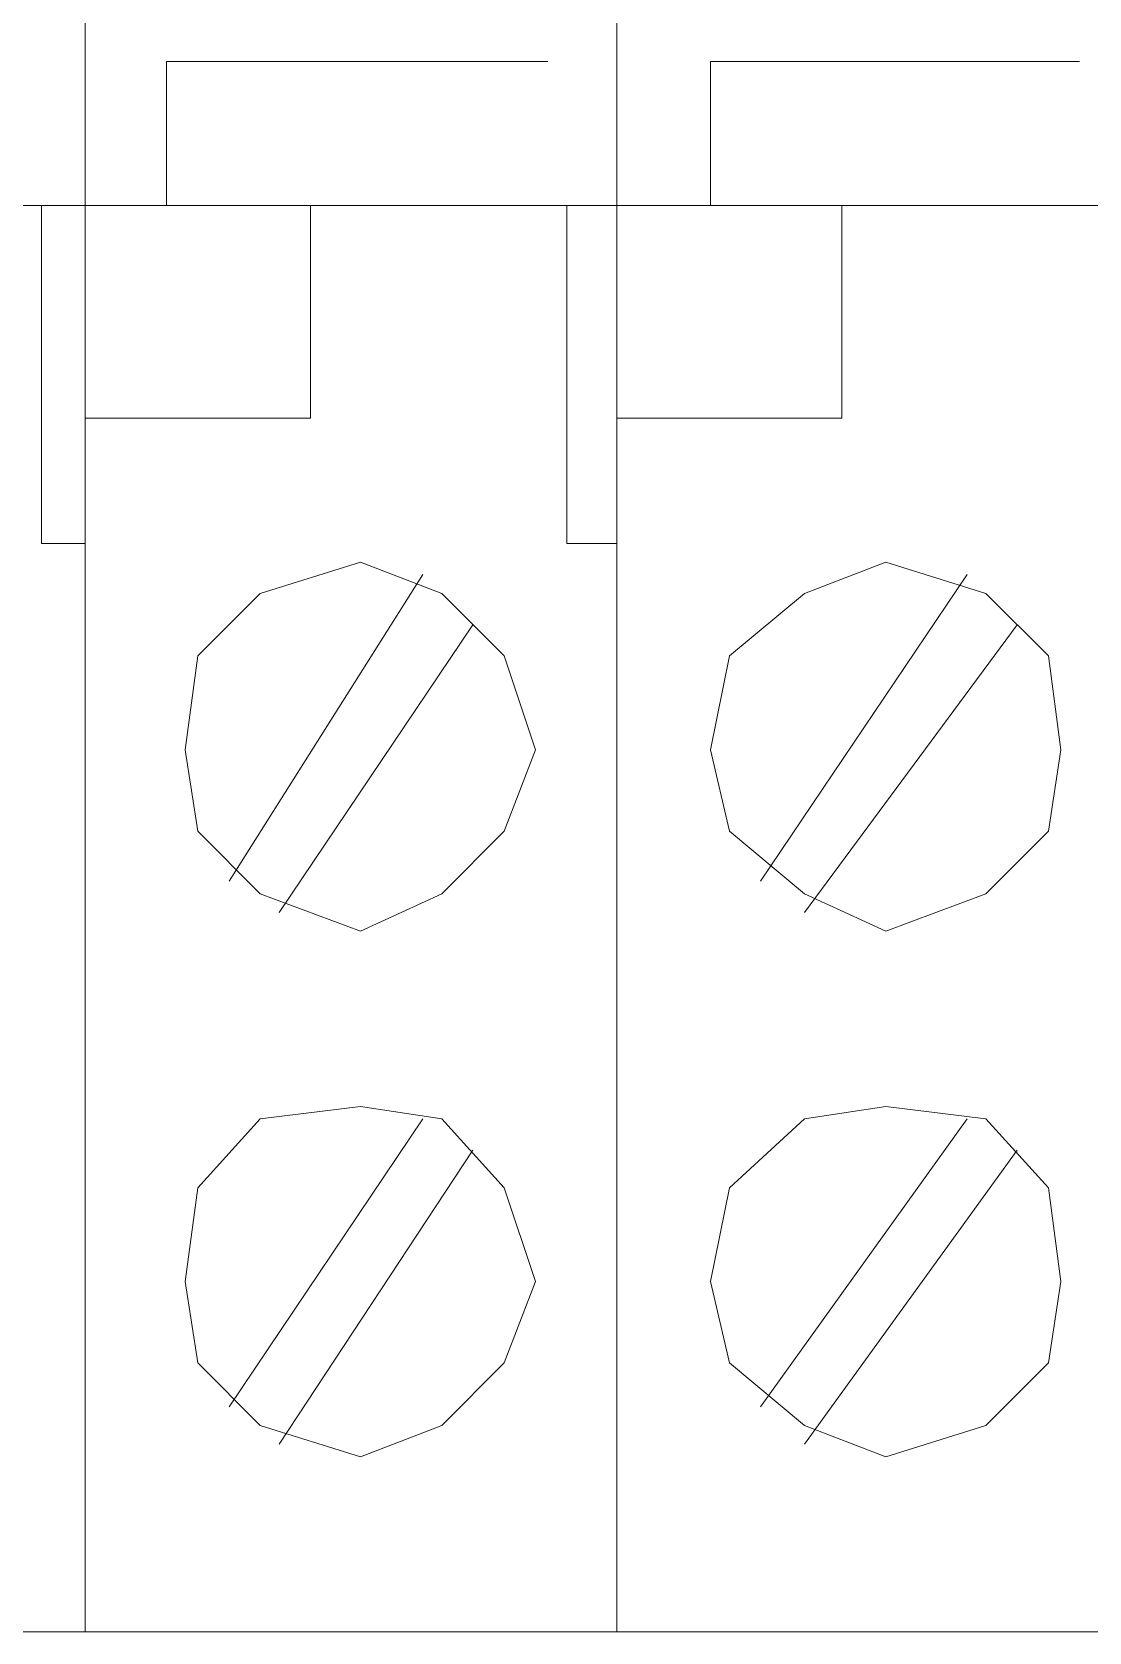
# Model space of a CAD drawing. Header units: millimetres. Extents: x 3 to 291, y 6 to 496.
# Drawn here: x 176.97 to 179.766, y 373.728 to 377.959 of the extents above; entities that cross this region are included whole.
import ezdxf

# ---------------------------------------------------------------- set-up
doc = ezdxf.new("R2010")
doc.units = ezdxf.units.MM
doc.layers.get('0').update_dxf_attribs({"linetype": 'CONTINUOUS'})

msp = doc.modelspace()

# ---------------------------------------------------------------- linework, layer by layer
at = {"color": 7, "linetype": 'Continuous', "lineweight": 20}
for points in [[(175.721, 381.5533), (177.1107, 381.5533), (177.1107, 373.7277), (175.721, 373.7277)], [(175.721, 381.5533), (177.1107, 381.5533), (177.1107, 373.7277), (175.721, 373.7277)], [(175.721, 381.5533), (177.1107, 381.5533), (177.1107, 373.7277), (175.721, 373.7277)], [(175.721, 381.5533), (177.1107, 381.5533), (177.1107, 373.7277), (175.721, 373.7277)], [(175.721, 381.5533), (177.1107, 381.5533), (177.1107, 373.7277), (175.721, 373.7277)], [(175.721, 381.5533), (177.1107, 381.5533), (177.1107, 373.7277), (175.721, 373.7277)], [(175.721, 381.5533), (177.1107, 381.5533), (177.1107, 373.7277), (175.721, 373.7277)], [(175.721, 381.5533), (177.1107, 381.5533), (177.1107, 373.7277), (175.721, 373.7277)], [(175.721, 381.5533), (177.1107, 381.5533), (177.1107, 373.7277), (175.721, 373.7277)], [(175.721, 381.5533), (177.1107, 381.5533), (177.1107, 373.7277), (175.721, 373.7277)], [(175.721, 381.5533), (177.1107, 381.5533), (177.1107, 373.7277), (175.721, 373.7277)], [(175.721, 381.5533), (177.1107, 381.5533), (177.1107, 373.7277), (175.721, 373.7277)], [(175.721, 381.5533), (177.1107, 381.5533), (177.1107, 373.7277), (175.721, 373.7277)], [(175.721, 381.5533), (177.1107, 381.5533), (177.1107, 373.7277), (175.721, 373.7277)], [(175.721, 381.5533), (177.1107, 381.5533), (177.1107, 373.7277), (175.721, 373.7277)], [(175.721, 381.5533), (177.1107, 381.5533), (177.1107, 373.7277), (175.721, 373.7277)], [(175.721, 381.5533), (177.1107, 381.5533), (177.1107, 373.7277), (175.721, 373.7277)], [(175.721, 381.5533), (177.1107, 381.5533), (177.1107, 373.7277), (175.721, 373.7277)], [(175.721, 381.5533), (177.1107, 381.5533), (177.1107, 373.7277), (175.721, 373.7277)], [(175.721, 381.5533), (177.1107, 381.5533), (177.1107, 373.7277), (175.721, 373.7277)], [(177.1107, 381.5533), (178.517, 381.5533), (178.517, 373.7277), (177.1107, 373.7277)], [(177.1107, 381.5533), (178.517, 381.5533), (178.517, 373.7277), (177.1107, 373.7277)], [(177.1107, 381.5533), (178.517, 381.5533), (178.517, 373.7277), (177.1107, 373.7277)], [(177.1107, 381.5533), (178.517, 381.5533), (178.517, 373.7277), (177.1107, 373.7277)], [(177.1107, 381.5533), (178.517, 381.5533), (178.517, 373.7277), (177.1107, 373.7277)], [(177.1107, 381.5533), (178.517, 381.5533), (178.517, 373.7277), (177.1107, 373.7277)], [(177.1107, 381.5533), (178.517, 381.5533), (178.517, 373.7277), (177.1107, 373.7277)], [(177.1107, 381.5533), (178.517, 381.5533), (178.517, 373.7277), (177.1107, 373.7277)], [(177.1107, 381.5533), (178.517, 381.5533), (178.517, 373.7277), (177.1107, 373.7277)], [(177.1107, 381.5533), (178.517, 381.5533), (178.517, 373.7277), (177.1107, 373.7277)], [(177.1107, 381.5533), (178.517, 381.5533), (178.517, 373.7277), (177.1107, 373.7277)], [(177.1107, 381.5533), (178.517, 381.5533), (178.517, 373.7277), (177.1107, 373.7277)], [(177.1107, 381.5533), (178.517, 381.5533), (178.517, 373.7277), (177.1107, 373.7277)], [(177.1107, 381.5533), (178.517, 381.5533), (178.517, 373.7277), (177.1107, 373.7277)], [(177.1107, 381.5533), (178.517, 381.5533), (178.517, 373.7277), (177.1107, 373.7277)], [(177.1107, 381.5533), (178.517, 381.5533), (178.517, 373.7277), (177.1107, 373.7277)], [(177.1107, 381.5533), (178.517, 381.5533), (178.517, 373.7277), (177.1107, 373.7277)], [(177.1107, 381.5533), (178.517, 381.5533), (178.517, 373.7277), (177.1107, 373.7277)], [(177.1107, 381.5533), (178.517, 381.5533), (178.517, 373.7277), (177.1107, 373.7277)], [(177.1107, 381.5533), (178.517, 381.5533), (178.517, 373.7277), (177.1107, 373.7277)], [(178.517, 381.5533), (179.9564, 381.5533), (179.9564, 373.7277), (178.517, 373.7277)], [(178.517, 381.5533), (179.9564, 381.5533), (179.9564, 373.7277), (178.517, 373.7277)], [(178.517, 381.5533), (179.9564, 381.5533), (179.9564, 373.7277), (178.517, 373.7277)], [(178.517, 381.5533), (179.9564, 381.5533), (179.9564, 373.7277), (178.517, 373.7277)], [(178.517, 381.5533), (179.9564, 381.5533), (179.9564, 373.7277), (178.517, 373.7277)], [(178.517, 381.5533), (179.9564, 381.5533), (179.9564, 373.7277), (178.517, 373.7277)], [(178.517, 381.5533), (179.9564, 381.5533), (179.9564, 373.7277), (178.517, 373.7277)], [(178.517, 381.5533), (179.9564, 381.5533), (179.9564, 373.7277), (178.517, 373.7277)], [(178.517, 381.5533), (179.9564, 381.5533), (179.9564, 373.7277), (178.517, 373.7277)], [(178.517, 381.5533), (179.9564, 381.5533), (179.9564, 373.7277), (178.517, 373.7277)], [(178.517, 381.5533), (179.9564, 381.5533), (179.9564, 373.7277), (178.517, 373.7277)], [(178.517, 381.5533), (179.9564, 381.5533), (179.9564, 373.7277), (178.517, 373.7277)], [(178.517, 381.5533), (179.9564, 381.5533), (179.9564, 373.7277), (178.517, 373.7277)], [(178.517, 381.5533), (179.9564, 381.5533), (179.9564, 373.7277), (178.517, 373.7277)], [(178.517, 381.5533), (179.9564, 381.5533), (179.9564, 373.7277), (178.517, 373.7277)], [(178.517, 381.5533), (179.9564, 381.5533), (179.9564, 373.7277), (178.517, 373.7277)], [(178.517, 381.5533), (179.9564, 381.5533), (179.9564, 373.7277), (178.517, 373.7277)], [(178.517, 381.5533), (179.9564, 381.5533), (179.9564, 373.7277), (178.517, 373.7277)], [(178.517, 381.5533), (179.9564, 381.5533), (179.9564, 373.7277), (178.517, 373.7277)], [(178.517, 381.5533), (179.9564, 381.5533), (179.9564, 373.7277), (178.517, 373.7277)], [(175.721, 373.7277), (177.1107, 373.7277), (177.1107, 377.4998), (175.721, 377.4998)], [(175.721, 373.7277), (177.1107, 373.7277), (177.1107, 377.4998), (175.721, 377.4998)], [(175.721, 373.7277), (177.1107, 373.7277), (177.1107, 377.4998), (175.721, 377.4998)], [(175.721, 373.7277), (177.1107, 373.7277), (177.1107, 377.4998), (175.721, 377.4998)], [(175.721, 373.7277), (177.1107, 373.7277), (177.1107, 377.4998), (175.721, 377.4998)], [(175.721, 373.7277), (177.1107, 373.7277), (177.1107, 377.4998), (175.721, 377.4998)], [(175.721, 373.7277), (177.1107, 373.7277), (177.1107, 377.4998), (175.721, 377.4998)], [(175.721, 373.7277), (177.1107, 373.7277), (177.1107, 377.4998), (175.721, 377.4998)], [(175.721, 373.7277), (177.1107, 373.7277), (177.1107, 377.4998), (175.721, 377.4998)], [(175.721, 373.7277), (177.1107, 373.7277), (177.1107, 377.4998), (175.721, 377.4998)], [(175.721, 373.7277), (177.1107, 373.7277), (177.1107, 377.4998), (175.721, 377.4998)], [(175.721, 373.7277), (177.1107, 373.7277), (177.1107, 377.4998), (175.721, 377.4998)], [(175.721, 373.7277), (177.1107, 373.7277), (177.1107, 377.4998), (175.721, 377.4998)], [(175.721, 373.7277), (177.1107, 373.7277), (177.1107, 377.4998), (175.721, 377.4998)], [(175.721, 373.7277), (177.1107, 373.7277), (177.1107, 377.4998), (175.721, 377.4998)], [(175.721, 373.7277), (177.1107, 373.7277), (177.1107, 377.4998), (175.721, 377.4998)], [(175.721, 373.7277), (177.1107, 373.7277), (177.1107, 377.4998), (175.721, 377.4998)], [(175.721, 373.7277), (177.1107, 373.7277), (177.1107, 377.4998), (175.721, 377.4998)], [(175.721, 373.7277), (177.1107, 373.7277), (177.1107, 377.4998), (175.721, 377.4998)], [(175.721, 373.7277), (177.1107, 373.7277), (177.1107, 377.4998), (175.721, 377.4998)], [(177.1107, 377.4998), (176.9949, 377.4998), (176.9949, 376.6064), (177.1107, 376.6064)], [(177.1107, 377.4998), (176.9949, 377.4998), (176.9949, 376.6064), (177.1107, 376.6064)], [(177.1107, 377.4998), (176.9949, 377.4998), (176.9949, 376.6064), (177.1107, 376.6064)], [(177.1107, 377.4998), (176.9949, 377.4998), (176.9949, 376.6064), (177.1107, 376.6064)], [(177.1107, 377.4998), (176.9949, 377.4998), (176.9949, 376.6064), (177.1107, 376.6064)], [(177.1107, 377.4998), (176.9949, 377.4998), (176.9949, 376.6064), (177.1107, 376.6064)], [(177.1107, 377.4998), (176.9949, 377.4998), (176.9949, 376.6064), (177.1107, 376.6064)], [(177.1107, 377.4998), (176.9949, 377.4998), (176.9949, 376.6064), (177.1107, 376.6064)], [(177.1107, 377.4998), (176.9949, 377.4998), (176.9949, 376.6064), (177.1107, 376.6064)], [(177.1107, 377.4998), (176.9949, 377.4998), (176.9949, 376.6064), (177.1107, 376.6064)], [(177.1107, 377.4998), (176.9949, 377.4998), (176.9949, 376.6064), (177.1107, 376.6064)], [(177.1107, 377.4998), (176.9949, 377.4998), (176.9949, 376.6064), (177.1107, 376.6064)], [(177.1107, 377.4998), (176.9949, 377.4998), (176.9949, 376.6064), (177.1107, 376.6064)], [(177.1107, 377.4998), (176.9949, 377.4998), (176.9949, 376.6064), (177.1107, 376.6064)], [(177.1107, 377.4998), (176.9949, 377.4998), (176.9949, 376.6064), (177.1107, 376.6064)], [(177.1107, 377.4998), (176.9949, 377.4998), (176.9949, 376.6064), (177.1107, 376.6064)], [(177.1107, 377.4998), (176.9949, 377.4998), (176.9949, 376.6064), (177.1107, 376.6064)], [(177.1107, 377.4998), (176.9949, 377.4998), (176.9949, 376.6064), (177.1107, 376.6064)], [(177.1107, 377.4998), (176.9949, 377.4998), (176.9949, 376.6064), (177.1107, 376.6064)], [(177.1107, 377.4998), (176.9949, 377.4998), (176.9949, 376.6064), (177.1107, 376.6064)], [(177.1107, 373.7277), (178.517, 373.7277), (178.517, 377.4998), (177.1107, 377.4998)], [(177.1107, 377.4998), (177.7064, 377.4998), (177.7064, 376.9373), (177.1107, 376.9373)], [(177.1107, 373.7277), (178.517, 373.7277), (178.517, 377.4998), (177.1107, 377.4998)], [(177.1107, 377.4998), (177.7064, 377.4998), (177.7064, 376.9373), (177.1107, 376.9373)], [(177.1107, 373.7277), (178.517, 373.7277), (178.517, 377.4998), (177.1107, 377.4998)], [(177.1107, 377.4998), (177.7064, 377.4998), (177.7064, 376.9373), (177.1107, 376.9373)], [(177.1107, 373.7277), (178.517, 373.7277), (178.517, 377.4998), (177.1107, 377.4998)], [(177.1107, 377.4998), (177.7064, 377.4998), (177.7064, 376.9373), (177.1107, 376.9373)], [(177.1107, 373.7277), (178.517, 373.7277), (178.517, 377.4998), (177.1107, 377.4998)], [(177.1107, 377.4998), (177.7064, 377.4998), (177.7064, 376.9373), (177.1107, 376.9373)], [(177.1107, 373.7277), (178.517, 373.7277), (178.517, 377.4998), (177.1107, 377.4998)], [(177.1107, 377.4998), (177.7064, 377.4998), (177.7064, 376.9373), (177.1107, 376.9373)], [(177.1107, 373.7277), (178.517, 373.7277), (178.517, 377.4998), (177.1107, 377.4998)], [(177.1107, 377.4998), (177.7064, 377.4998), (177.7064, 376.9373), (177.1107, 376.9373)], [(177.1107, 373.7277), (178.517, 373.7277), (178.517, 377.4998), (177.1107, 377.4998)], [(177.1107, 377.4998), (177.7064, 377.4998), (177.7064, 376.9373), (177.1107, 376.9373)], [(177.1107, 373.7277), (178.517, 373.7277), (178.517, 377.4998), (177.1107, 377.4998)], [(177.1107, 377.4998), (177.7064, 377.4998), (177.7064, 376.9373), (177.1107, 376.9373)], [(177.1107, 373.7277), (178.517, 373.7277), (178.517, 377.4998), (177.1107, 377.4998)], [(177.1107, 377.4998), (177.7064, 377.4998), (177.7064, 376.9373), (177.1107, 376.9373)], [(177.1107, 373.7277), (178.517, 373.7277), (178.517, 377.4998), (177.1107, 377.4998)], [(177.1107, 377.4998), (177.7064, 377.4998), (177.7064, 376.9373), (177.1107, 376.9373)], [(177.1107, 373.7277), (178.517, 373.7277), (178.517, 377.4998), (177.1107, 377.4998)], [(177.1107, 377.4998), (177.7064, 377.4998), (177.7064, 376.9373), (177.1107, 376.9373)], [(177.1107, 373.7277), (178.517, 373.7277), (178.517, 377.4998), (177.1107, 377.4998)], [(177.1107, 377.4998), (177.7064, 377.4998), (177.7064, 376.9373), (177.1107, 376.9373)], [(177.1107, 373.7277), (178.517, 373.7277), (178.517, 377.4998), (177.1107, 377.4998)], [(177.1107, 377.4998), (177.7064, 377.4998), (177.7064, 376.9373), (177.1107, 376.9373)], [(177.1107, 373.7277), (178.517, 373.7277), (178.517, 377.4998), (177.1107, 377.4998)], [(177.1107, 377.4998), (177.7064, 377.4998), (177.7064, 376.9373), (177.1107, 376.9373)], [(177.1107, 373.7277), (178.517, 373.7277), (178.517, 377.4998), (177.1107, 377.4998)], [(177.1107, 377.4998), (177.7064, 377.4998), (177.7064, 376.9373), (177.1107, 376.9373)], [(177.1107, 373.7277), (178.517, 373.7277), (178.517, 377.4998), (177.1107, 377.4998)], [(177.1107, 377.4998), (177.7064, 377.4998), (177.7064, 376.9373), (177.1107, 376.9373)], [(177.1107, 373.7277), (178.517, 373.7277), (178.517, 377.4998), (177.1107, 377.4998)], [(177.1107, 377.4998), (177.7064, 377.4998), (177.7064, 376.9373), (177.1107, 376.9373)], [(177.1107, 373.7277), (178.517, 373.7277), (178.517, 377.4998), (177.1107, 377.4998)], [(177.1107, 377.4998), (177.7064, 377.4998), (177.7064, 376.9373), (177.1107, 376.9373)], [(177.1107, 373.7277), (178.517, 373.7277), (178.517, 377.4998), (177.1107, 377.4998)], [(177.1107, 377.4998), (177.7064, 377.4998), (177.7064, 376.9373), (177.1107, 376.9373)], [(178.517, 377.4998), (178.3847, 377.4998), (178.3847, 376.6064), (178.517, 376.6064)], [(178.517, 377.4998), (178.3847, 377.4998), (178.3847, 376.6064), (178.517, 376.6064)], [(178.517, 377.4998), (178.3847, 377.4998), (178.3847, 376.6064), (178.517, 376.6064)], [(178.517, 377.4998), (178.3847, 377.4998), (178.3847, 376.6064), (178.517, 376.6064)], [(178.517, 377.4998), (178.3847, 377.4998), (178.3847, 376.6064), (178.517, 376.6064)], [(178.517, 377.4998), (178.3847, 377.4998), (178.3847, 376.6064), (178.517, 376.6064)], [(178.517, 377.4998), (178.3847, 377.4998), (178.3847, 376.6064), (178.517, 376.6064)], [(178.517, 377.4998), (178.3847, 377.4998), (178.3847, 376.6064), (178.517, 376.6064)], [(178.517, 377.4998), (178.3847, 377.4998), (178.3847, 376.6064), (178.517, 376.6064)], [(178.517, 377.4998), (178.3847, 377.4998), (178.3847, 376.6064), (178.517, 376.6064)], [(178.517, 377.4998), (178.3847, 377.4998), (178.3847, 376.6064), (178.517, 376.6064)], [(178.517, 377.4998), (178.3847, 377.4998), (178.3847, 376.6064), (178.517, 376.6064)], [(178.517, 377.4998), (178.3847, 377.4998), (178.3847, 376.6064), (178.517, 376.6064)], [(178.517, 377.4998), (178.3847, 377.4998), (178.3847, 376.6064), (178.517, 376.6064)], [(178.517, 377.4998), (178.3847, 377.4998), (178.3847, 376.6064), (178.517, 376.6064)], [(178.517, 377.4998), (178.3847, 377.4998), (178.3847, 376.6064), (178.517, 376.6064)], [(178.517, 377.4998), (178.3847, 377.4998), (178.3847, 376.6064), (178.517, 376.6064)], [(178.517, 377.4998), (178.3847, 377.4998), (178.3847, 376.6064), (178.517, 376.6064)], [(178.517, 377.4998), (178.3847, 377.4998), (178.3847, 376.6064), (178.517, 376.6064)], [(178.517, 377.4998), (178.3847, 377.4998), (178.3847, 376.6064), (178.517, 376.6064)], [(178.517, 373.7277), (179.9564, 373.7277), (179.9564, 377.4998), (178.517, 377.4998)], [(178.517, 377.4998), (179.1126, 377.4998), (179.1126, 376.9373), (178.517, 376.9373)], [(178.517, 373.7277), (179.9564, 373.7277), (179.9564, 377.4998), (178.517, 377.4998)], [(178.517, 377.4998), (179.1126, 377.4998), (179.1126, 376.9373), (178.517, 376.9373)], [(178.517, 373.7277), (179.9564, 373.7277), (179.9564, 377.4998), (178.517, 377.4998)], [(178.517, 377.4998), (179.1126, 377.4998), (179.1126, 376.9373), (178.517, 376.9373)], [(178.517, 373.7277), (179.9564, 373.7277), (179.9564, 377.4998), (178.517, 377.4998)], [(178.517, 377.4998), (179.1126, 377.4998), (179.1126, 376.9373), (178.517, 376.9373)], [(178.517, 373.7277), (179.9564, 373.7277), (179.9564, 377.4998), (178.517, 377.4998)], [(178.517, 377.4998), (179.1126, 377.4998), (179.1126, 376.9373), (178.517, 376.9373)], [(178.517, 373.7277), (179.9564, 373.7277), (179.9564, 377.4998), (178.517, 377.4998)], [(178.517, 377.4998), (179.1126, 377.4998), (179.1126, 376.9373), (178.517, 376.9373)], [(178.517, 373.7277), (179.9564, 373.7277), (179.9564, 377.4998), (178.517, 377.4998)], [(178.517, 377.4998), (179.1126, 377.4998), (179.1126, 376.9373), (178.517, 376.9373)], [(178.517, 373.7277), (179.9564, 373.7277), (179.9564, 377.4998), (178.517, 377.4998)], [(178.517, 377.4998), (179.1126, 377.4998), (179.1126, 376.9373), (178.517, 376.9373)], [(178.517, 373.7277), (179.9564, 373.7277), (179.9564, 377.4998), (178.517, 377.4998)], [(178.517, 377.4998), (179.1126, 377.4998), (179.1126, 376.9373), (178.517, 376.9373)], [(178.517, 373.7277), (179.9564, 373.7277), (179.9564, 377.4998), (178.517, 377.4998)], [(178.517, 377.4998), (179.1126, 377.4998), (179.1126, 376.9373), (178.517, 376.9373)], [(178.517, 373.7277), (179.9564, 373.7277), (179.9564, 377.4998), (178.517, 377.4998)], [(178.517, 377.4998), (179.1126, 377.4998), (179.1126, 376.9373), (178.517, 376.9373)], [(178.517, 373.7277), (179.9564, 373.7277), (179.9564, 377.4998), (178.517, 377.4998)], [(178.517, 377.4998), (179.1126, 377.4998), (179.1126, 376.9373), (178.517, 376.9373)], [(178.517, 373.7277), (179.9564, 373.7277), (179.9564, 377.4998), (178.517, 377.4998)], [(178.517, 377.4998), (179.1126, 377.4998), (179.1126, 376.9373), (178.517, 376.9373)], [(178.517, 373.7277), (179.9564, 373.7277), (179.9564, 377.4998), (178.517, 377.4998)], [(178.517, 377.4998), (179.1126, 377.4998), (179.1126, 376.9373), (178.517, 376.9373)], [(178.517, 373.7277), (179.9564, 373.7277), (179.9564, 377.4998), (178.517, 377.4998)], [(178.517, 377.4998), (179.1126, 377.4998), (179.1126, 376.9373), (178.517, 376.9373)], [(178.517, 373.7277), (179.9564, 373.7277), (179.9564, 377.4998), (178.517, 377.4998)], [(178.517, 377.4998), (179.1126, 377.4998), (179.1126, 376.9373), (178.517, 376.9373)], [(178.517, 373.7277), (179.9564, 373.7277), (179.9564, 377.4998), (178.517, 377.4998)], [(178.517, 377.4998), (179.1126, 377.4998), (179.1126, 376.9373), (178.517, 376.9373)], [(178.517, 373.7277), (179.9564, 373.7277), (179.9564, 377.4998), (178.517, 377.4998)], [(178.517, 377.4998), (179.1126, 377.4998), (179.1126, 376.9373), (178.517, 376.9373)], [(178.517, 373.7277), (179.9564, 373.7277), (179.9564, 377.4998), (178.517, 377.4998)], [(178.517, 377.4998), (179.1126, 377.4998), (179.1126, 376.9373), (178.517, 376.9373)], [(178.517, 373.7277), (179.9564, 373.7277), (179.9564, 377.4998), (178.517, 377.4998)], [(178.517, 377.4998), (179.1126, 377.4998), (179.1126, 376.9373), (178.517, 376.9373)], [(178.302, 376.0605), (178.2192, 376.3086), (178.0538, 376.4741), (177.8387, 376.5568), (177.574, 376.4741), (177.4085, 376.3086), (177.3755, 376.0605), (177.4085, 375.8454), (177.574, 375.6799), (177.8387, 375.5807), (178.0538, 375.6799), (178.2192, 375.8454)], [(178.302, 376.0605), (178.2192, 376.3086), (178.0538, 376.4741), (177.8387, 376.5568), (177.574, 376.4741), (177.4085, 376.3086), (177.3755, 376.0605), (177.4085, 375.8454), (177.574, 375.6799), (177.8387, 375.5807), (178.0538, 375.6799), (178.2192, 375.8454)], [(178.302, 376.0605), (178.2192, 376.3086), (178.0538, 376.4741), (177.8387, 376.5568), (177.574, 376.4741), (177.4085, 376.3086), (177.3755, 376.0605), (177.4085, 375.8454), (177.574, 375.6799), (177.8387, 375.5807), (178.0538, 375.6799), (178.2192, 375.8454)], [(178.302, 376.0605), (178.2192, 376.3086), (178.0538, 376.4741), (177.8387, 376.5568), (177.574, 376.4741), (177.4085, 376.3086), (177.3755, 376.0605), (177.4085, 375.8454), (177.574, 375.6799), (177.8387, 375.5807), (178.0538, 375.6799), (178.2192, 375.8454)], [(178.302, 376.0605), (178.2192, 376.3086), (178.0538, 376.4741), (177.8387, 376.5568), (177.574, 376.4741), (177.4085, 376.3086), (177.3755, 376.0605), (177.4085, 375.8454), (177.574, 375.6799), (177.8387, 375.5807), (178.0538, 375.6799), (178.2192, 375.8454)], [(178.302, 376.0605), (178.2192, 376.3086), (178.0538, 376.4741), (177.8387, 376.5568), (177.574, 376.4741), (177.4085, 376.3086), (177.3755, 376.0605), (177.4085, 375.8454), (177.574, 375.6799), (177.8387, 375.5807), (178.0538, 375.6799), (178.2192, 375.8454)], [(178.302, 376.0605), (178.2192, 376.3086), (178.0538, 376.4741), (177.8387, 376.5568), (177.574, 376.4741), (177.4085, 376.3086), (177.3755, 376.0605), (177.4085, 375.8454), (177.574, 375.6799), (177.8387, 375.5807), (178.0538, 375.6799), (178.2192, 375.8454)], [(178.302, 376.0605), (178.2192, 376.3086), (178.0538, 376.4741), (177.8387, 376.5568), (177.574, 376.4741), (177.4085, 376.3086), (177.3755, 376.0605), (177.4085, 375.8454), (177.574, 375.6799), (177.8387, 375.5807), (178.0538, 375.6799), (178.2192, 375.8454)], [(178.302, 376.0605), (178.2192, 376.3086), (178.0538, 376.4741), (177.8387, 376.5568), (177.574, 376.4741), (177.4085, 376.3086), (177.3755, 376.0605), (177.4085, 375.8454), (177.574, 375.6799), (177.8387, 375.5807), (178.0538, 375.6799), (178.2192, 375.8454)], [(178.302, 376.0605), (178.2192, 376.3086), (178.0538, 376.4741), (177.8387, 376.5568), (177.574, 376.4741), (177.4085, 376.3086), (177.3755, 376.0605), (177.4085, 375.8454), (177.574, 375.6799), (177.8387, 375.5807), (178.0538, 375.6799), (178.2192, 375.8454)], [(178.302, 376.0605), (178.2192, 376.3086), (178.0538, 376.4741), (177.8387, 376.5568), (177.574, 376.4741), (177.4085, 376.3086), (177.3755, 376.0605), (177.4085, 375.8454), (177.574, 375.6799), (177.8387, 375.5807), (178.0538, 375.6799), (178.2192, 375.8454)], [(178.302, 376.0605), (178.2192, 376.3086), (178.0538, 376.4741), (177.8387, 376.5568), (177.574, 376.4741), (177.4085, 376.3086), (177.3755, 376.0605), (177.4085, 375.8454), (177.574, 375.6799), (177.8387, 375.5807), (178.0538, 375.6799), (178.2192, 375.8454)], [(178.302, 376.0605), (178.2192, 376.3086), (178.0538, 376.4741), (177.8387, 376.5568), (177.574, 376.4741), (177.4085, 376.3086), (177.3755, 376.0605), (177.4085, 375.8454), (177.574, 375.6799), (177.8387, 375.5807), (178.0538, 375.6799), (178.2192, 375.8454)], [(178.302, 376.0605), (178.2192, 376.3086), (178.0538, 376.4741), (177.8387, 376.5568), (177.574, 376.4741), (177.4085, 376.3086), (177.3755, 376.0605), (177.4085, 375.8454), (177.574, 375.6799), (177.8387, 375.5807), (178.0538, 375.6799), (178.2192, 375.8454)], [(178.302, 376.0605), (178.2192, 376.3086), (178.0538, 376.4741), (177.8387, 376.5568), (177.574, 376.4741), (177.4085, 376.3086), (177.3755, 376.0605), (177.4085, 375.8454), (177.574, 375.6799), (177.8387, 375.5807), (178.0538, 375.6799), (178.2192, 375.8454)], [(178.302, 376.0605), (178.2192, 376.3086), (178.0538, 376.4741), (177.8387, 376.5568), (177.574, 376.4741), (177.4085, 376.3086), (177.3755, 376.0605), (177.4085, 375.8454), (177.574, 375.6799), (177.8387, 375.5807), (178.0538, 375.6799), (178.2192, 375.8454)], [(178.302, 376.0605), (178.2192, 376.3086), (178.0538, 376.4741), (177.8387, 376.5568), (177.574, 376.4741), (177.4085, 376.3086), (177.3755, 376.0605), (177.4085, 375.8454), (177.574, 375.6799), (177.8387, 375.5807), (178.0538, 375.6799), (178.2192, 375.8454)], [(178.302, 376.0605), (178.2192, 376.3086), (178.0538, 376.4741), (177.8387, 376.5568), (177.574, 376.4741), (177.4085, 376.3086), (177.3755, 376.0605), (177.4085, 375.8454), (177.574, 375.6799), (177.8387, 375.5807), (178.0538, 375.6799), (178.2192, 375.8454)], [(178.302, 376.0605), (178.2192, 376.3086), (178.0538, 376.4741), (177.8387, 376.5568), (177.574, 376.4741), (177.4085, 376.3086), (177.3755, 376.0605), (177.4085, 375.8454), (177.574, 375.6799), (177.8387, 375.5807), (178.0538, 375.6799), (178.2192, 375.8454)], [(178.302, 376.0605), (178.2192, 376.3086), (178.0538, 376.4741), (177.8387, 376.5568), (177.574, 376.4741), (177.4085, 376.3086), (177.3755, 376.0605), (177.4085, 375.8454), (177.574, 375.6799), (177.8387, 375.5807), (178.0538, 375.6799), (178.2192, 375.8454)], [(179.6917, 376.0605), (179.6586, 376.3086), (179.4932, 376.4741), (179.2285, 376.5568), (179.0134, 376.4741), (178.8148, 376.3086), (178.7652, 376.0605), (178.8148, 375.8454), (179.0134, 375.6799), (179.2285, 375.5807), (179.4932, 375.6799), (179.6586, 375.8454)], [(179.6917, 376.0605), (179.6586, 376.3086), (179.4932, 376.4741), (179.2285, 376.5568), (179.0134, 376.4741), (178.8148, 376.3086), (178.7652, 376.0605), (178.8148, 375.8454), (179.0134, 375.6799), (179.2285, 375.5807), (179.4932, 375.6799), (179.6586, 375.8454)], [(179.6917, 376.0605), (179.6586, 376.3086), (179.4932, 376.4741), (179.2285, 376.5568), (179.0134, 376.4741), (178.8148, 376.3086), (178.7652, 376.0605), (178.8148, 375.8454), (179.0134, 375.6799), (179.2285, 375.5807), (179.4932, 375.6799), (179.6586, 375.8454)], [(179.6917, 376.0605), (179.6586, 376.3086), (179.4932, 376.4741), (179.2285, 376.5568), (179.0134, 376.4741), (178.8148, 376.3086), (178.7652, 376.0605), (178.8148, 375.8454), (179.0134, 375.6799), (179.2285, 375.5807), (179.4932, 375.6799), (179.6586, 375.8454)], [(179.6917, 376.0605), (179.6586, 376.3086), (179.4932, 376.4741), (179.2285, 376.5568), (179.0134, 376.4741), (178.8148, 376.3086), (178.7652, 376.0605), (178.8148, 375.8454), (179.0134, 375.6799), (179.2285, 375.5807), (179.4932, 375.6799), (179.6586, 375.8454)], [(179.6917, 376.0605), (179.6586, 376.3086), (179.4932, 376.4741), (179.2285, 376.5568), (179.0134, 376.4741), (178.8148, 376.3086), (178.7652, 376.0605), (178.8148, 375.8454), (179.0134, 375.6799), (179.2285, 375.5807), (179.4932, 375.6799), (179.6586, 375.8454)], [(179.6917, 376.0605), (179.6586, 376.3086), (179.4932, 376.4741), (179.2285, 376.5568), (179.0134, 376.4741), (178.8148, 376.3086), (178.7652, 376.0605), (178.8148, 375.8454), (179.0134, 375.6799), (179.2285, 375.5807), (179.4932, 375.6799), (179.6586, 375.8454)], [(179.6917, 376.0605), (179.6586, 376.3086), (179.4932, 376.4741), (179.2285, 376.5568), (179.0134, 376.4741), (178.8148, 376.3086), (178.7652, 376.0605), (178.8148, 375.8454), (179.0134, 375.6799), (179.2285, 375.5807), (179.4932, 375.6799), (179.6586, 375.8454)], [(179.6917, 376.0605), (179.6586, 376.3086), (179.4932, 376.4741), (179.2285, 376.5568), (179.0134, 376.4741), (178.8148, 376.3086), (178.7652, 376.0605), (178.8148, 375.8454), (179.0134, 375.6799), (179.2285, 375.5807), (179.4932, 375.6799), (179.6586, 375.8454)], [(179.6917, 376.0605), (179.6586, 376.3086), (179.4932, 376.4741), (179.2285, 376.5568), (179.0134, 376.4741), (178.8148, 376.3086), (178.7652, 376.0605), (178.8148, 375.8454), (179.0134, 375.6799), (179.2285, 375.5807), (179.4932, 375.6799), (179.6586, 375.8454)], [(179.6917, 376.0605), (179.6586, 376.3086), (179.4932, 376.4741), (179.2285, 376.5568), (179.0134, 376.4741), (178.8148, 376.3086), (178.7652, 376.0605), (178.8148, 375.8454), (179.0134, 375.6799), (179.2285, 375.5807), (179.4932, 375.6799), (179.6586, 375.8454)], [(179.6917, 376.0605), (179.6586, 376.3086), (179.4932, 376.4741), (179.2285, 376.5568), (179.0134, 376.4741), (178.8148, 376.3086), (178.7652, 376.0605), (178.8148, 375.8454), (179.0134, 375.6799), (179.2285, 375.5807), (179.4932, 375.6799), (179.6586, 375.8454)], [(179.6917, 376.0605), (179.6586, 376.3086), (179.4932, 376.4741), (179.2285, 376.5568), (179.0134, 376.4741), (178.8148, 376.3086), (178.7652, 376.0605), (178.8148, 375.8454), (179.0134, 375.6799), (179.2285, 375.5807), (179.4932, 375.6799), (179.6586, 375.8454)], [(179.6917, 376.0605), (179.6586, 376.3086), (179.4932, 376.4741), (179.2285, 376.5568), (179.0134, 376.4741), (178.8148, 376.3086), (178.7652, 376.0605), (178.8148, 375.8454), (179.0134, 375.6799), (179.2285, 375.5807), (179.4932, 375.6799), (179.6586, 375.8454)], [(179.6917, 376.0605), (179.6586, 376.3086), (179.4932, 376.4741), (179.2285, 376.5568), (179.0134, 376.4741), (178.8148, 376.3086), (178.7652, 376.0605), (178.8148, 375.8454), (179.0134, 375.6799), (179.2285, 375.5807), (179.4932, 375.6799), (179.6586, 375.8454)], [(179.6917, 376.0605), (179.6586, 376.3086), (179.4932, 376.4741), (179.2285, 376.5568), (179.0134, 376.4741), (178.8148, 376.3086), (178.7652, 376.0605), (178.8148, 375.8454), (179.0134, 375.6799), (179.2285, 375.5807), (179.4932, 375.6799), (179.6586, 375.8454)], [(179.6917, 376.0605), (179.6586, 376.3086), (179.4932, 376.4741), (179.2285, 376.5568), (179.0134, 376.4741), (178.8148, 376.3086), (178.7652, 376.0605), (178.8148, 375.8454), (179.0134, 375.6799), (179.2285, 375.5807), (179.4932, 375.6799), (179.6586, 375.8454)], [(179.6917, 376.0605), (179.6586, 376.3086), (179.4932, 376.4741), (179.2285, 376.5568), (179.0134, 376.4741), (178.8148, 376.3086), (178.7652, 376.0605), (178.8148, 375.8454), (179.0134, 375.6799), (179.2285, 375.5807), (179.4932, 375.6799), (179.6586, 375.8454)], [(179.6917, 376.0605), (179.6586, 376.3086), (179.4932, 376.4741), (179.2285, 376.5568), (179.0134, 376.4741), (178.8148, 376.3086), (178.7652, 376.0605), (178.8148, 375.8454), (179.0134, 375.6799), (179.2285, 375.5807), (179.4932, 375.6799), (179.6586, 375.8454)], [(179.6917, 376.0605), (179.6586, 376.3086), (179.4932, 376.4741), (179.2285, 376.5568), (179.0134, 376.4741), (178.8148, 376.3086), (178.7652, 376.0605), (178.8148, 375.8454), (179.0134, 375.6799), (179.2285, 375.5807), (179.4932, 375.6799), (179.6586, 375.8454)], [(178.302, 374.6542), (178.2192, 374.9023), (178.0538, 375.0843), (177.8387, 375.1174), (177.574, 375.0843), (177.4085, 374.9023), (177.3755, 374.6542), (177.4085, 374.4391), (177.574, 374.2736), (177.8387, 374.1909), (178.0538, 374.2736), (178.2192, 374.4391)], [(178.302, 374.6542), (178.2192, 374.9023), (178.0538, 375.0843), (177.8387, 375.1174), (177.574, 375.0843), (177.4085, 374.9023), (177.3755, 374.6542), (177.4085, 374.4391), (177.574, 374.2736), (177.8387, 374.1909), (178.0538, 374.2736), (178.2192, 374.4391)], [(178.302, 374.6542), (178.2192, 374.9023), (178.0538, 375.0843), (177.8387, 375.1174), (177.574, 375.0843), (177.4085, 374.9023), (177.3755, 374.6542), (177.4085, 374.4391), (177.574, 374.2736), (177.8387, 374.1909), (178.0538, 374.2736), (178.2192, 374.4391)], [(178.302, 374.6542), (178.2192, 374.9023), (178.0538, 375.0843), (177.8387, 375.1174), (177.574, 375.0843), (177.4085, 374.9023), (177.3755, 374.6542), (177.4085, 374.4391), (177.574, 374.2736), (177.8387, 374.1909), (178.0538, 374.2736), (178.2192, 374.4391)], [(178.302, 374.6542), (178.2192, 374.9023), (178.0538, 375.0843), (177.8387, 375.1174), (177.574, 375.0843), (177.4085, 374.9023), (177.3755, 374.6542), (177.4085, 374.4391), (177.574, 374.2736), (177.8387, 374.1909), (178.0538, 374.2736), (178.2192, 374.4391)], [(178.302, 374.6542), (178.2192, 374.9023), (178.0538, 375.0843), (177.8387, 375.1174), (177.574, 375.0843), (177.4085, 374.9023), (177.3755, 374.6542), (177.4085, 374.4391), (177.574, 374.2736), (177.8387, 374.1909), (178.0538, 374.2736), (178.2192, 374.4391)], [(178.302, 374.6542), (178.2192, 374.9023), (178.0538, 375.0843), (177.8387, 375.1174), (177.574, 375.0843), (177.4085, 374.9023), (177.3755, 374.6542), (177.4085, 374.4391), (177.574, 374.2736), (177.8387, 374.1909), (178.0538, 374.2736), (178.2192, 374.4391)], [(178.302, 374.6542), (178.2192, 374.9023), (178.0538, 375.0843), (177.8387, 375.1174), (177.574, 375.0843), (177.4085, 374.9023), (177.3755, 374.6542), (177.4085, 374.4391), (177.574, 374.2736), (177.8387, 374.1909), (178.0538, 374.2736), (178.2192, 374.4391)], [(178.302, 374.6542), (178.2192, 374.9023), (178.0538, 375.0843), (177.8387, 375.1174), (177.574, 375.0843), (177.4085, 374.9023), (177.3755, 374.6542), (177.4085, 374.4391), (177.574, 374.2736), (177.8387, 374.1909), (178.0538, 374.2736), (178.2192, 374.4391)], [(178.302, 374.6542), (178.2192, 374.9023), (178.0538, 375.0843), (177.8387, 375.1174), (177.574, 375.0843), (177.4085, 374.9023), (177.3755, 374.6542), (177.4085, 374.4391), (177.574, 374.2736), (177.8387, 374.1909), (178.0538, 374.2736), (178.2192, 374.4391)], [(178.302, 374.6542), (178.2192, 374.9023), (178.0538, 375.0843), (177.8387, 375.1174), (177.574, 375.0843), (177.4085, 374.9023), (177.3755, 374.6542), (177.4085, 374.4391), (177.574, 374.2736), (177.8387, 374.1909), (178.0538, 374.2736), (178.2192, 374.4391)], [(178.302, 374.6542), (178.2192, 374.9023), (178.0538, 375.0843), (177.8387, 375.1174), (177.574, 375.0843), (177.4085, 374.9023), (177.3755, 374.6542), (177.4085, 374.4391), (177.574, 374.2736), (177.8387, 374.1909), (178.0538, 374.2736), (178.2192, 374.4391)], [(178.302, 374.6542), (178.2192, 374.9023), (178.0538, 375.0843), (177.8387, 375.1174), (177.574, 375.0843), (177.4085, 374.9023), (177.3755, 374.6542), (177.4085, 374.4391), (177.574, 374.2736), (177.8387, 374.1909), (178.0538, 374.2736), (178.2192, 374.4391)], [(178.302, 374.6542), (178.2192, 374.9023), (178.0538, 375.0843), (177.8387, 375.1174), (177.574, 375.0843), (177.4085, 374.9023), (177.3755, 374.6542), (177.4085, 374.4391), (177.574, 374.2736), (177.8387, 374.1909), (178.0538, 374.2736), (178.2192, 374.4391)], [(178.302, 374.6542), (178.2192, 374.9023), (178.0538, 375.0843), (177.8387, 375.1174), (177.574, 375.0843), (177.4085, 374.9023), (177.3755, 374.6542), (177.4085, 374.4391), (177.574, 374.2736), (177.8387, 374.1909), (178.0538, 374.2736), (178.2192, 374.4391)], [(178.302, 374.6542), (178.2192, 374.9023), (178.0538, 375.0843), (177.8387, 375.1174), (177.574, 375.0843), (177.4085, 374.9023), (177.3755, 374.6542), (177.4085, 374.4391), (177.574, 374.2736), (177.8387, 374.1909), (178.0538, 374.2736), (178.2192, 374.4391)], [(178.302, 374.6542), (178.2192, 374.9023), (178.0538, 375.0843), (177.8387, 375.1174), (177.574, 375.0843), (177.4085, 374.9023), (177.3755, 374.6542), (177.4085, 374.4391), (177.574, 374.2736), (177.8387, 374.1909), (178.0538, 374.2736), (178.2192, 374.4391)], [(178.302, 374.6542), (178.2192, 374.9023), (178.0538, 375.0843), (177.8387, 375.1174), (177.574, 375.0843), (177.4085, 374.9023), (177.3755, 374.6542), (177.4085, 374.4391), (177.574, 374.2736), (177.8387, 374.1909), (178.0538, 374.2736), (178.2192, 374.4391)], [(178.302, 374.6542), (178.2192, 374.9023), (178.0538, 375.0843), (177.8387, 375.1174), (177.574, 375.0843), (177.4085, 374.9023), (177.3755, 374.6542), (177.4085, 374.4391), (177.574, 374.2736), (177.8387, 374.1909), (178.0538, 374.2736), (178.2192, 374.4391)], [(178.302, 374.6542), (178.2192, 374.9023), (178.0538, 375.0843), (177.8387, 375.1174), (177.574, 375.0843), (177.4085, 374.9023), (177.3755, 374.6542), (177.4085, 374.4391), (177.574, 374.2736), (177.8387, 374.1909), (178.0538, 374.2736), (178.2192, 374.4391)], [(179.6917, 374.6542), (179.6586, 374.9023), (179.4932, 375.0843), (179.2285, 375.1174), (179.0134, 375.0843), (178.8148, 374.9023), (178.7652, 374.6542), (178.8148, 374.4391), (179.0134, 374.2736), (179.2285, 374.1909), (179.4932, 374.2736), (179.6586, 374.4391)], [(179.6917, 374.6542), (179.6586, 374.9023), (179.4932, 375.0843), (179.2285, 375.1174), (179.0134, 375.0843), (178.8148, 374.9023), (178.7652, 374.6542), (178.8148, 374.4391), (179.0134, 374.2736), (179.2285, 374.1909), (179.4932, 374.2736), (179.6586, 374.4391)], [(179.6917, 374.6542), (179.6586, 374.9023), (179.4932, 375.0843), (179.2285, 375.1174), (179.0134, 375.0843), (178.8148, 374.9023), (178.7652, 374.6542), (178.8148, 374.4391), (179.0134, 374.2736), (179.2285, 374.1909), (179.4932, 374.2736), (179.6586, 374.4391)], [(179.6917, 374.6542), (179.6586, 374.9023), (179.4932, 375.0843), (179.2285, 375.1174), (179.0134, 375.0843), (178.8148, 374.9023), (178.7652, 374.6542), (178.8148, 374.4391), (179.0134, 374.2736), (179.2285, 374.1909), (179.4932, 374.2736), (179.6586, 374.4391)], [(179.6917, 374.6542), (179.6586, 374.9023), (179.4932, 375.0843), (179.2285, 375.1174), (179.0134, 375.0843), (178.8148, 374.9023), (178.7652, 374.6542), (178.8148, 374.4391), (179.0134, 374.2736), (179.2285, 374.1909), (179.4932, 374.2736), (179.6586, 374.4391)], [(179.6917, 374.6542), (179.6586, 374.9023), (179.4932, 375.0843), (179.2285, 375.1174), (179.0134, 375.0843), (178.8148, 374.9023), (178.7652, 374.6542), (178.8148, 374.4391), (179.0134, 374.2736), (179.2285, 374.1909), (179.4932, 374.2736), (179.6586, 374.4391)], [(179.6917, 374.6542), (179.6586, 374.9023), (179.4932, 375.0843), (179.2285, 375.1174), (179.0134, 375.0843), (178.8148, 374.9023), (178.7652, 374.6542), (178.8148, 374.4391), (179.0134, 374.2736), (179.2285, 374.1909), (179.4932, 374.2736), (179.6586, 374.4391)], [(179.6917, 374.6542), (179.6586, 374.9023), (179.4932, 375.0843), (179.2285, 375.1174), (179.0134, 375.0843), (178.8148, 374.9023), (178.7652, 374.6542), (178.8148, 374.4391), (179.0134, 374.2736), (179.2285, 374.1909), (179.4932, 374.2736), (179.6586, 374.4391)], [(179.6917, 374.6542), (179.6586, 374.9023), (179.4932, 375.0843), (179.2285, 375.1174), (179.0134, 375.0843), (178.8148, 374.9023), (178.7652, 374.6542), (178.8148, 374.4391), (179.0134, 374.2736), (179.2285, 374.1909), (179.4932, 374.2736), (179.6586, 374.4391)], [(179.6917, 374.6542), (179.6586, 374.9023), (179.4932, 375.0843), (179.2285, 375.1174), (179.0134, 375.0843), (178.8148, 374.9023), (178.7652, 374.6542), (178.8148, 374.4391), (179.0134, 374.2736), (179.2285, 374.1909), (179.4932, 374.2736), (179.6586, 374.4391)], [(179.6917, 374.6542), (179.6586, 374.9023), (179.4932, 375.0843), (179.2285, 375.1174), (179.0134, 375.0843), (178.8148, 374.9023), (178.7652, 374.6542), (178.8148, 374.4391), (179.0134, 374.2736), (179.2285, 374.1909), (179.4932, 374.2736), (179.6586, 374.4391)], [(179.6917, 374.6542), (179.6586, 374.9023), (179.4932, 375.0843), (179.2285, 375.1174), (179.0134, 375.0843), (178.8148, 374.9023), (178.7652, 374.6542), (178.8148, 374.4391), (179.0134, 374.2736), (179.2285, 374.1909), (179.4932, 374.2736), (179.6586, 374.4391)], [(179.6917, 374.6542), (179.6586, 374.9023), (179.4932, 375.0843), (179.2285, 375.1174), (179.0134, 375.0843), (178.8148, 374.9023), (178.7652, 374.6542), (178.8148, 374.4391), (179.0134, 374.2736), (179.2285, 374.1909), (179.4932, 374.2736), (179.6586, 374.4391)], [(179.6917, 374.6542), (179.6586, 374.9023), (179.4932, 375.0843), (179.2285, 375.1174), (179.0134, 375.0843), (178.8148, 374.9023), (178.7652, 374.6542), (178.8148, 374.4391), (179.0134, 374.2736), (179.2285, 374.1909), (179.4932, 374.2736), (179.6586, 374.4391)], [(179.6917, 374.6542), (179.6586, 374.9023), (179.4932, 375.0843), (179.2285, 375.1174), (179.0134, 375.0843), (178.8148, 374.9023), (178.7652, 374.6542), (178.8148, 374.4391), (179.0134, 374.2736), (179.2285, 374.1909), (179.4932, 374.2736), (179.6586, 374.4391)], [(179.6917, 374.6542), (179.6586, 374.9023), (179.4932, 375.0843), (179.2285, 375.1174), (179.0134, 375.0843), (178.8148, 374.9023), (178.7652, 374.6542), (178.8148, 374.4391), (179.0134, 374.2736), (179.2285, 374.1909), (179.4932, 374.2736), (179.6586, 374.4391)], [(179.6917, 374.6542), (179.6586, 374.9023), (179.4932, 375.0843), (179.2285, 375.1174), (179.0134, 375.0843), (178.8148, 374.9023), (178.7652, 374.6542), (178.8148, 374.4391), (179.0134, 374.2736), (179.2285, 374.1909), (179.4932, 374.2736), (179.6586, 374.4391)], [(179.6917, 374.6542), (179.6586, 374.9023), (179.4932, 375.0843), (179.2285, 375.1174), (179.0134, 375.0843), (178.8148, 374.9023), (178.7652, 374.6542), (178.8148, 374.4391), (179.0134, 374.2736), (179.2285, 374.1909), (179.4932, 374.2736), (179.6586, 374.4391)], [(179.6917, 374.6542), (179.6586, 374.9023), (179.4932, 375.0843), (179.2285, 375.1174), (179.0134, 375.0843), (178.8148, 374.9023), (178.7652, 374.6542), (178.8148, 374.4391), (179.0134, 374.2736), (179.2285, 374.1909), (179.4932, 374.2736), (179.6586, 374.4391)], [(179.6917, 374.6542), (179.6586, 374.9023), (179.4932, 375.0843), (179.2285, 375.1174), (179.0134, 375.0843), (178.8148, 374.9023), (178.7652, 374.6542), (178.8148, 374.4391), (179.0134, 374.2736), (179.2285, 374.1909), (179.4932, 374.2736), (179.6586, 374.4391)]]:
    msp.add_lwpolyline(points, close=True, dxfattribs=at)
for points in [[(177.3258, 377.4998), (177.3258, 377.8804), (178.335, 377.8804)], [(177.3258, 377.4998), (177.3258, 377.8804), (178.335, 377.8804)], [(177.3258, 377.4998), (177.3258, 377.8804), (178.335, 377.8804)], [(177.3258, 377.4998), (177.3258, 377.8804), (178.335, 377.8804)], [(177.3258, 377.4998), (177.3258, 377.8804), (178.335, 377.8804)], [(177.3258, 377.4998), (177.3258, 377.8804), (178.335, 377.8804)], [(177.3258, 377.4998), (177.3258, 377.8804), (178.335, 377.8804)], [(177.3258, 377.4998), (177.3258, 377.8804), (178.335, 377.8804)], [(177.3258, 377.4998), (177.3258, 377.8804), (178.335, 377.8804)], [(177.3258, 377.4998), (177.3258, 377.8804), (178.335, 377.8804)], [(177.3258, 377.4998), (177.3258, 377.8804), (178.335, 377.8804)], [(177.3258, 377.4998), (177.3258, 377.8804), (178.335, 377.8804)], [(177.3258, 377.4998), (177.3258, 377.8804), (178.335, 377.8804)], [(177.3258, 377.4998), (177.3258, 377.8804), (178.335, 377.8804)], [(177.3258, 377.4998), (177.3258, 377.8804), (178.335, 377.8804)], [(177.3258, 377.4998), (177.3258, 377.8804), (178.335, 377.8804)], [(177.3258, 377.4998), (177.3258, 377.8804), (178.335, 377.8804)], [(177.3258, 377.4998), (177.3258, 377.8804), (178.335, 377.8804)], [(177.3258, 377.4998), (177.3258, 377.8804), (178.335, 377.8804)], [(177.3258, 377.4998), (177.3258, 377.8804), (178.335, 377.8804)], [(178.7652, 377.4998), (178.7652, 377.8804), (179.7413, 377.8804)], [(178.7652, 377.4998), (178.7652, 377.8804), (179.7413, 377.8804)], [(178.7652, 377.4998), (178.7652, 377.8804), (179.7413, 377.8804)], [(178.7652, 377.4998), (178.7652, 377.8804), (179.7413, 377.8804)], [(178.7652, 377.4998), (178.7652, 377.8804), (179.7413, 377.8804)], [(178.7652, 377.4998), (178.7652, 377.8804), (179.7413, 377.8804)], [(178.7652, 377.4998), (178.7652, 377.8804), (179.7413, 377.8804)], [(178.7652, 377.4998), (178.7652, 377.8804), (179.7413, 377.8804)], [(178.7652, 377.4998), (178.7652, 377.8804), (179.7413, 377.8804)], [(178.7652, 377.4998), (178.7652, 377.8804), (179.7413, 377.8804)], [(178.7652, 377.4998), (178.7652, 377.8804), (179.7413, 377.8804)], [(178.7652, 377.4998), (178.7652, 377.8804), (179.7413, 377.8804)], [(178.7652, 377.4998), (178.7652, 377.8804), (179.7413, 377.8804)], [(178.7652, 377.4998), (178.7652, 377.8804), (179.7413, 377.8804)], [(178.7652, 377.4998), (178.7652, 377.8804), (179.7413, 377.8804)], [(178.7652, 377.4998), (178.7652, 377.8804), (179.7413, 377.8804)], [(178.7652, 377.4998), (178.7652, 377.8804), (179.7413, 377.8804)], [(178.7652, 377.4998), (178.7652, 377.8804), (179.7413, 377.8804)], [(178.7652, 377.4998), (178.7652, 377.8804), (179.7413, 377.8804)], [(178.7652, 377.4998), (178.7652, 377.8804), (179.7413, 377.8804)], [(177.4913, 375.713), (178.0042, 376.5237), (178.0042, 376.5237)], [(177.4913, 375.713), (178.0042, 376.5237), (178.0042, 376.5237)], [(177.4913, 375.713), (178.0042, 376.5237), (178.0042, 376.5237)], [(177.4913, 375.713), (178.0042, 376.5237), (178.0042, 376.5237)], [(177.4913, 375.713), (178.0042, 376.5237), (178.0042, 376.5237)], [(177.4913, 375.713), (178.0042, 376.5237), (178.0042, 376.5237)], [(177.4913, 375.713), (178.0042, 376.5237), (178.0042, 376.5237)], [(177.4913, 375.713), (178.0042, 376.5237), (178.0042, 376.5237)], [(177.4913, 375.713), (178.0042, 376.5237), (178.0042, 376.5237)], [(177.4913, 375.713), (178.0042, 376.5237), (178.0042, 376.5237)], [(177.4913, 375.713), (178.0042, 376.5237), (178.0042, 376.5237)], [(177.4913, 375.713), (178.0042, 376.5237), (178.0042, 376.5237)], [(177.4913, 375.713), (178.0042, 376.5237), (178.0042, 376.5237)], [(177.4913, 375.713), (178.0042, 376.5237), (178.0042, 376.5237)], [(177.4913, 375.713), (178.0042, 376.5237), (178.0042, 376.5237)], [(177.4913, 375.713), (178.0042, 376.5237), (178.0042, 376.5237)], [(177.4913, 375.713), (178.0042, 376.5237), (178.0042, 376.5237)], [(177.4913, 375.713), (178.0042, 376.5237), (178.0042, 376.5237)], [(177.4913, 375.713), (178.0042, 376.5237), (178.0042, 376.5237)], [(177.4913, 375.713), (178.0042, 376.5237), (178.0042, 376.5237)], [(178.8976, 375.713), (179.4435, 376.5237), (179.4435, 376.5237)], [(178.8976, 375.713), (179.4435, 376.5237), (179.4435, 376.5237)], [(178.8976, 375.713), (179.4435, 376.5237), (179.4435, 376.5237)], [(178.8976, 375.713), (179.4435, 376.5237), (179.4435, 376.5237)], [(178.8976, 375.713), (179.4435, 376.5237), (179.4435, 376.5237)], [(178.8976, 375.713), (179.4435, 376.5237), (179.4435, 376.5237)], [(178.8976, 375.713), (179.4435, 376.5237), (179.4435, 376.5237)], [(178.8976, 375.713), (179.4435, 376.5237), (179.4435, 376.5237)], [(178.8976, 375.713), (179.4435, 376.5237), (179.4435, 376.5237)], [(178.8976, 375.713), (179.4435, 376.5237), (179.4435, 376.5237)], [(178.8976, 375.713), (179.4435, 376.5237), (179.4435, 376.5237)], [(178.8976, 375.713), (179.4435, 376.5237), (179.4435, 376.5237)], [(178.8976, 375.713), (179.4435, 376.5237), (179.4435, 376.5237)], [(178.8976, 375.713), (179.4435, 376.5237), (179.4435, 376.5237)], [(178.8976, 375.713), (179.4435, 376.5237), (179.4435, 376.5237)], [(178.8976, 375.713), (179.4435, 376.5237), (179.4435, 376.5237)], [(178.8976, 375.713), (179.4435, 376.5237), (179.4435, 376.5237)], [(178.8976, 375.713), (179.4435, 376.5237), (179.4435, 376.5237)], [(178.8976, 375.713), (179.4435, 376.5237), (179.4435, 376.5237)], [(178.8976, 375.713), (179.4435, 376.5237), (179.4435, 376.5237)], [(177.6236, 375.6303), (178.1365, 376.3913), (178.1365, 376.3913)], [(177.6236, 375.6303), (178.1365, 376.3913), (178.1365, 376.3913)], [(177.6236, 375.6303), (178.1365, 376.3913), (178.1365, 376.3913)], [(177.6236, 375.6303), (178.1365, 376.3913), (178.1365, 376.3913)], [(177.6236, 375.6303), (178.1365, 376.3913), (178.1365, 376.3913)], [(177.6236, 375.6303), (178.1365, 376.3913), (178.1365, 376.3913)], [(177.6236, 375.6303), (178.1365, 376.3913), (178.1365, 376.3913)], [(177.6236, 375.6303), (178.1365, 376.3913), (178.1365, 376.3913)], [(177.6236, 375.6303), (178.1365, 376.3913), (178.1365, 376.3913)], [(177.6236, 375.6303), (178.1365, 376.3913), (178.1365, 376.3913)], [(177.6236, 375.6303), (178.1365, 376.3913), (178.1365, 376.3913)], [(177.6236, 375.6303), (178.1365, 376.3913), (178.1365, 376.3913)], [(177.6236, 375.6303), (178.1365, 376.3913), (178.1365, 376.3913)], [(177.6236, 375.6303), (178.1365, 376.3913), (178.1365, 376.3913)], [(177.6236, 375.6303), (178.1365, 376.3913), (178.1365, 376.3913)], [(177.6236, 375.6303), (178.1365, 376.3913), (178.1365, 376.3913)], [(177.6236, 375.6303), (178.1365, 376.3913), (178.1365, 376.3913)], [(177.6236, 375.6303), (178.1365, 376.3913), (178.1365, 376.3913)], [(177.6236, 375.6303), (178.1365, 376.3913), (178.1365, 376.3913)], [(177.6236, 375.6303), (178.1365, 376.3913), (178.1365, 376.3913)], [(179.0134, 375.6303), (179.5759, 376.3913), (179.5759, 376.3913)], [(179.0134, 375.6303), (179.5759, 376.3913), (179.5759, 376.3913)], [(179.0134, 375.6303), (179.5759, 376.3913), (179.5759, 376.3913)], [(179.0134, 375.6303), (179.5759, 376.3913), (179.5759, 376.3913)], [(179.0134, 375.6303), (179.5759, 376.3913), (179.5759, 376.3913)], [(179.0134, 375.6303), (179.5759, 376.3913), (179.5759, 376.3913)], [(179.0134, 375.6303), (179.5759, 376.3913), (179.5759, 376.3913)], [(179.0134, 375.6303), (179.5759, 376.3913), (179.5759, 376.3913)], [(179.0134, 375.6303), (179.5759, 376.3913), (179.5759, 376.3913)], [(179.0134, 375.6303), (179.5759, 376.3913), (179.5759, 376.3913)], [(179.0134, 375.6303), (179.5759, 376.3913), (179.5759, 376.3913)], [(179.0134, 375.6303), (179.5759, 376.3913), (179.5759, 376.3913)], [(179.0134, 375.6303), (179.5759, 376.3913), (179.5759, 376.3913)], [(179.0134, 375.6303), (179.5759, 376.3913), (179.5759, 376.3913)], [(179.0134, 375.6303), (179.5759, 376.3913), (179.5759, 376.3913)], [(179.0134, 375.6303), (179.5759, 376.3913), (179.5759, 376.3913)], [(179.0134, 375.6303), (179.5759, 376.3913), (179.5759, 376.3913)], [(179.0134, 375.6303), (179.5759, 376.3913), (179.5759, 376.3913)], [(179.0134, 375.6303), (179.5759, 376.3913), (179.5759, 376.3913)], [(179.0134, 375.6303), (179.5759, 376.3913), (179.5759, 376.3913)], [(177.4913, 374.3233), (178.0042, 375.0843), (178.0042, 375.0843)], [(177.4913, 374.3233), (178.0042, 375.0843), (178.0042, 375.0843)], [(177.4913, 374.3233), (178.0042, 375.0843), (178.0042, 375.0843)], [(177.4913, 374.3233), (178.0042, 375.0843), (178.0042, 375.0843)], [(177.4913, 374.3233), (178.0042, 375.0843), (178.0042, 375.0843)], [(177.4913, 374.3233), (178.0042, 375.0843), (178.0042, 375.0843)], [(177.4913, 374.3233), (178.0042, 375.0843), (178.0042, 375.0843)], [(177.4913, 374.3233), (178.0042, 375.0843), (178.0042, 375.0843)], [(177.4913, 374.3233), (178.0042, 375.0843), (178.0042, 375.0843)], [(177.4913, 374.3233), (178.0042, 375.0843), (178.0042, 375.0843)], [(177.4913, 374.3233), (178.0042, 375.0843), (178.0042, 375.0843)], [(177.4913, 374.3233), (178.0042, 375.0843), (178.0042, 375.0843)], [(177.4913, 374.3233), (178.0042, 375.0843), (178.0042, 375.0843)], [(177.4913, 374.3233), (178.0042, 375.0843), (178.0042, 375.0843)], [(177.4913, 374.3233), (178.0042, 375.0843), (178.0042, 375.0843)], [(177.4913, 374.3233), (178.0042, 375.0843), (178.0042, 375.0843)], [(177.4913, 374.3233), (178.0042, 375.0843), (178.0042, 375.0843)], [(177.4913, 374.3233), (178.0042, 375.0843), (178.0042, 375.0843)], [(177.4913, 374.3233), (178.0042, 375.0843), (178.0042, 375.0843)], [(177.4913, 374.3233), (178.0042, 375.0843), (178.0042, 375.0843)], [(178.8976, 374.3233), (179.4435, 375.0843), (179.4435, 375.0843)], [(178.8976, 374.3233), (179.4435, 375.0843), (179.4435, 375.0843)], [(178.8976, 374.3233), (179.4435, 375.0843), (179.4435, 375.0843)], [(178.8976, 374.3233), (179.4435, 375.0843), (179.4435, 375.0843)], [(178.8976, 374.3233), (179.4435, 375.0843), (179.4435, 375.0843)], [(178.8976, 374.3233), (179.4435, 375.0843), (179.4435, 375.0843)], [(178.8976, 374.3233), (179.4435, 375.0843), (179.4435, 375.0843)], [(178.8976, 374.3233), (179.4435, 375.0843), (179.4435, 375.0843)], [(178.8976, 374.3233), (179.4435, 375.0843), (179.4435, 375.0843)], [(178.8976, 374.3233), (179.4435, 375.0843), (179.4435, 375.0843)], [(178.8976, 374.3233), (179.4435, 375.0843), (179.4435, 375.0843)], [(178.8976, 374.3233), (179.4435, 375.0843), (179.4435, 375.0843)], [(178.8976, 374.3233), (179.4435, 375.0843), (179.4435, 375.0843)], [(178.8976, 374.3233), (179.4435, 375.0843), (179.4435, 375.0843)], [(178.8976, 374.3233), (179.4435, 375.0843), (179.4435, 375.0843)], [(178.8976, 374.3233), (179.4435, 375.0843), (179.4435, 375.0843)], [(178.8976, 374.3233), (179.4435, 375.0843), (179.4435, 375.0843)], [(178.8976, 374.3233), (179.4435, 375.0843), (179.4435, 375.0843)], [(178.8976, 374.3233), (179.4435, 375.0843), (179.4435, 375.0843)], [(178.8976, 374.3233), (179.4435, 375.0843), (179.4435, 375.0843)], [(177.6236, 374.224), (178.1365, 375.0016), (178.1365, 375.0016)], [(177.6236, 374.224), (178.1365, 375.0016), (178.1365, 375.0016)], [(177.6236, 374.224), (178.1365, 375.0016), (178.1365, 375.0016)], [(177.6236, 374.224), (178.1365, 375.0016), (178.1365, 375.0016)], [(177.6236, 374.224), (178.1365, 375.0016), (178.1365, 375.0016)], [(177.6236, 374.224), (178.1365, 375.0016), (178.1365, 375.0016)], [(177.6236, 374.224), (178.1365, 375.0016), (178.1365, 375.0016)], [(177.6236, 374.224), (178.1365, 375.0016), (178.1365, 375.0016)], [(177.6236, 374.224), (178.1365, 375.0016), (178.1365, 375.0016)], [(177.6236, 374.224), (178.1365, 375.0016), (178.1365, 375.0016)], [(177.6236, 374.224), (178.1365, 375.0016), (178.1365, 375.0016)], [(177.6236, 374.224), (178.1365, 375.0016), (178.1365, 375.0016)], [(177.6236, 374.224), (178.1365, 375.0016), (178.1365, 375.0016)], [(177.6236, 374.224), (178.1365, 375.0016), (178.1365, 375.0016)], [(177.6236, 374.224), (178.1365, 375.0016), (178.1365, 375.0016)], [(177.6236, 374.224), (178.1365, 375.0016), (178.1365, 375.0016)], [(177.6236, 374.224), (178.1365, 375.0016), (178.1365, 375.0016)], [(177.6236, 374.224), (178.1365, 375.0016), (178.1365, 375.0016)], [(177.6236, 374.224), (178.1365, 375.0016), (178.1365, 375.0016)], [(177.6236, 374.224), (178.1365, 375.0016), (178.1365, 375.0016)], [(179.0134, 374.224), (179.5759, 375.0016), (179.5759, 375.0016)], [(179.0134, 374.224), (179.5759, 375.0016), (179.5759, 375.0016)], [(179.0134, 374.224), (179.5759, 375.0016), (179.5759, 375.0016)], [(179.0134, 374.224), (179.5759, 375.0016), (179.5759, 375.0016)], [(179.0134, 374.224), (179.5759, 375.0016), (179.5759, 375.0016)], [(179.0134, 374.224), (179.5759, 375.0016), (179.5759, 375.0016)], [(179.0134, 374.224), (179.5759, 375.0016), (179.5759, 375.0016)], [(179.0134, 374.224), (179.5759, 375.0016), (179.5759, 375.0016)], [(179.0134, 374.224), (179.5759, 375.0016), (179.5759, 375.0016)], [(179.0134, 374.224), (179.5759, 375.0016), (179.5759, 375.0016)], [(179.0134, 374.224), (179.5759, 375.0016), (179.5759, 375.0016)], [(179.0134, 374.224), (179.5759, 375.0016), (179.5759, 375.0016)], [(179.0134, 374.224), (179.5759, 375.0016), (179.5759, 375.0016)], [(179.0134, 374.224), (179.5759, 375.0016), (179.5759, 375.0016)], [(179.0134, 374.224), (179.5759, 375.0016), (179.5759, 375.0016)], [(179.0134, 374.224), (179.5759, 375.0016), (179.5759, 375.0016)], [(179.0134, 374.224), (179.5759, 375.0016), (179.5759, 375.0016)], [(179.0134, 374.224), (179.5759, 375.0016), (179.5759, 375.0016)], [(179.0134, 374.224), (179.5759, 375.0016), (179.5759, 375.0016)], [(179.0134, 374.224), (179.5759, 375.0016), (179.5759, 375.0016)]]:
    msp.add_lwpolyline(points, dxfattribs=at)

doc.saveas('drawing.dxf')
